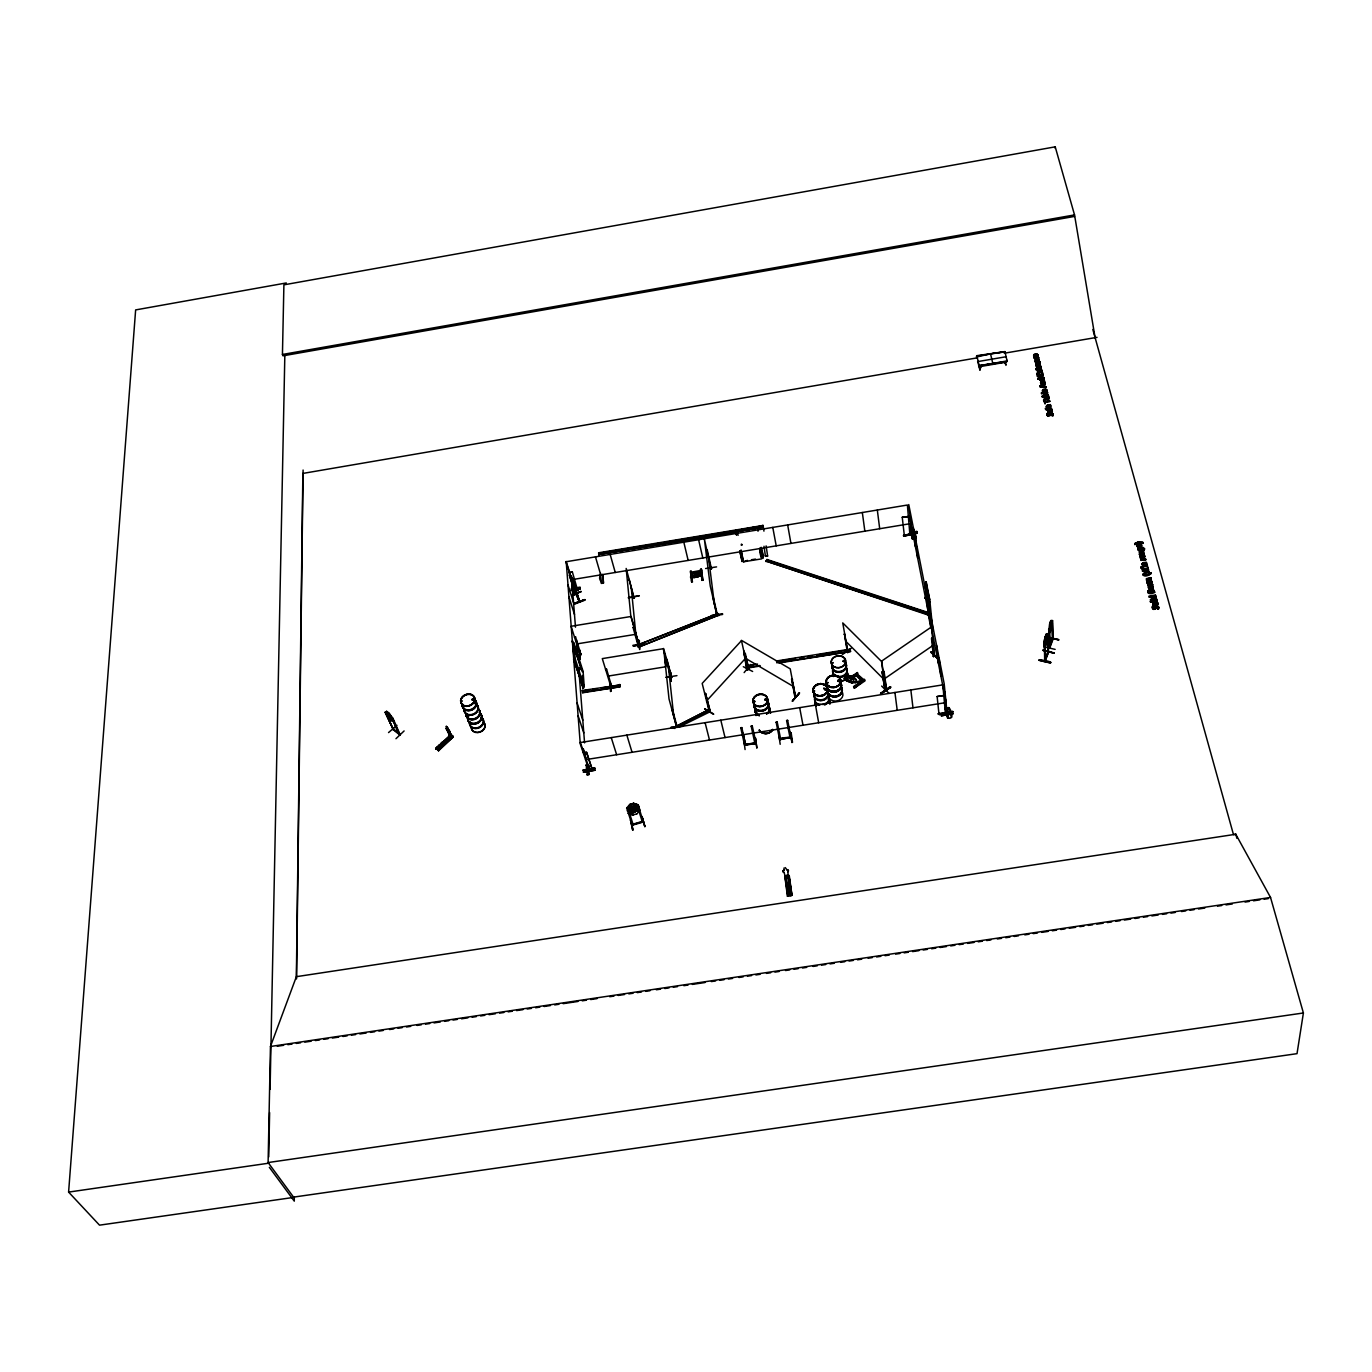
<?xml version="1.0" encoding="UTF-8"?>
<svg xmlns="http://www.w3.org/2000/svg" width="1372" height="1372" viewBox="0 0 1372 1372"><rect width="100%" height="100%" fill="white"/><g stroke="black" fill="none" stroke-linecap="round" stroke-linejoin="round"><path stroke-width="1.5" d="M826.887 682.964L828.019 682.519L827.299 683.033M828.019 682.656L826.887 682.33L827.299 683.153M831.861 663.088L833.027 663.036M825.001 689.121L825.275 688.521M826.356 689.584L826.321 688.641L826.853 689.55M814.556 690.579L814.385 691.608L814.248 690.716M294.311 1197.001L294.277 1201.135L269.341 1167.315M1142.773 549.263L1140.852 551.047L1138.211 550.223A2.075 1.612 0.1 0 1 1138.177 549.023L1137.817 548.063L1142.876 547.342L1144.522 548.629L1143.802 550.206L1144.608 549.16M933.389 656.313L934.504 656.022L931.434 626.97L881.75 661.03L885.472 690.219L884.871 689.533L886.535 689.087L884.065 671.405L882.968 671.748L884.065 671.405M293.522 1197.121L1297.02 1053.662L1303.4 1012.982L1270.541 897.459L270.455 1046.493L296.369 976.675L302.869 473.426L976.795 357.938M296.541 978.922L303.092 470.047M933.732 656.639L932.308 637.86L931.485 638.426L933.509 656.725L934.178 655.13M1142.876 543.415C1140.286 540.637 1135.33 545.198 1134.73 543.604L1138.417 541.786L1142.739 542.3L1142.876 543.415L1142.739 542.3M1074.55 216.416L283.009 355.828L282.443 354.473L283.901 284.844L1055.222 146.838L1074.533 214.924L1095.096 337.666M286.285 282.958L135.639 309.918L68.6 1192.097L99.521 1225.162L293.728 1197.396L268.106 1162.547L270.455 1046.493M268.723 1156.888L269.615 1112.589M270.078 1089.385L284.827 355.52M765.044 699.274L765.542 700.269M766.554 699.857L765.902 698.811M1138.177 549.023L1137.817 548.063M1137.68 545.953C1137.954 542.472 1139.377 549.863 1137.68 545.559M1141.744 548.886C1141.47 547.582 1134.867 552.745 1142.018 549.16M1137.079 546.245C1136.994 543.449 1140.801 543.895 1137.131 545.387M1139.377 554.168L1144.094 554.014L1143.939 553.036L1140.012 553.19M1139.532 554.768L1139.377 553.774M1140.749 544.753C1141.367 542.763 1139.463 549.555 1141.178 545.542M1140.046 556.672L1140.647 558.867M1143.922 553.431L1140.526 553.585M1141.504 544.684L1140.269 543.929M1141.024 567.116L1147.575 566.293M1141.092 560.496L1140.938 559.502C1140.818 560.856 1152.377 559.313 1140.938 559.502M1143.665 569.466L1141.384 568.557L1141.041 566.722M1144.865 556.809C1142.533 559.159 1139.429 552.624 1141.418 558.49L1141.624 559.399M1144.951 556.792C1144.917 552.264 1143.854 562.194 1141.487 555.54M1138.177 548.629A2.075 1.612 0 0 0 1138.211 549.829C1141.967 553.825 1142.687 545.679 1142.773 549.658M1142.31 556.363L1143.373 555.231L1144.179 556.775M1143.391 568.865C1143.939 568.248 1141.898 568.437 1141.315 568.231M1142.276 559.296L1145.5 558.764L1141.744 558.901M754.617 701.109L753.622 701.795M753.931 701.469L754.72 701.864L753.88 701.143M760.654 553.722L761.031 554.682M760.86 553.808L760.877 554.82L760.825 553.585M1142.224 570.22L1143.219 570.769L1142.413 571.284M1142.996 574.319L1143.871 574.319A5.557 4.322 0.5 0 0 1145.483 574.697L1147.421 574.645A5.248 4.082 0.5 0 0 1149.204 574.096C1154.778 571.061 1145.963 578.607 1143.185 575.057L1143.854 574.697A5.557 4.322 0.5 0 0 1145.466 575.074L1147.404 575.04A5.248 4.082 0.5 0 0 1149.187 574.474L1151.091 572.621M1142.584 556.466L1144.111 556.62L1143.373 555.231M1143.493 551.458L1139.686 552.95L1143.493 551.836L1143.339 550.858L1139.395 551.681L1139.875 554.082M1143.185 575.057L1142.996 573.942M1148.124 568.317L1143.545 569.054M1142.687 564.269L1143.768 563.035L1142.705 564.081M1143.956 570.992L1143.802 569.997L1148.398 569.26L1148.553 570.255L1143.802 570.392L1148.398 569.26M1147.952 568.111L1142.996 569.517L1141.384 568.162M1146.34 562.348L1146.58 565.058L1143.065 565.641A1.938 1.492 0.4 0 1 1142.207 564.904C1141.676 561.903 1145.792 561.92 1142.036 563.961M1141.487 555.934L1140.544 558.095L1140.269 555.351L1144.334 554.46L1139.943 556.432M1144.985 571.695L1144.951 571.129M1142.807 564.321L1144.265 565.298L1142.927 564.509M1145.088 571.541L1149.033 571.627L1149.187 572.621L1144.608 573.359L1144.454 572.381L1149.033 572.021M1146.889 564.424C1146.22 558.558 1144.471 567.785 1146.134 564.098M886.432 689.19L886.192 688.195M1144.934 570.941L1144.608 573.359M1147.129 579.67L1151.245 579.67L1151.4 580.665L1147.592 581.522L1151.811 581.711L1151.966 582.706L1147.369 583.443L1146.769 581.179M1147.369 583.443L1146.392 579.739M1148.536 585.107L1147.524 583.529L1148.021 585.827L1152.634 584.695L1148.021 585.827M1151.245 580.064L1147.832 580.236M1148.381 584.146C1154.744 582.483 1150.559 588.348 1148.33 583.392M1151.794 582.088L1148.381 582.26M1148.553 570.255L1143.802 569.997M1148.484 593.013C1162.907 588.914 1148.244 597.129 1148.141 591.744M1148.999 592.653L1150.816 591.967L1148.999 592.653L1148.844 591.641M1155.704 597.78L1152.068 598.278A1.852 1.458 1.1 0 1 1151.262 597.609A2.144 1.681 1.1 0 1 1151.194 596.357L1149.187 597.06L1149.033 596.065L1155.464 595.036C1155.396 596.751 1153.989 595.379 1155.275 597.472M1149.187 587.662C1150.919 591.143 1149.136 583.855 1149.101 587.833M1150.268 599.684L1151.262 600.25L1150.439 600.764M1148.038 590.817C1153.492 589.703 1145.792 588.76 1148.484 593.407M1153.269 586.581L1152.36 588.502L1149.462 588.605A1.955 1.526 0.8 0 1 1148.587 587.868C1148.536 585.055 1151.897 585.415 1148.415 587.285M1147.815 580.63L1147.043 579.481L1150.851 578.624L1150.696 577.629L1146.443 578.641L1147.335 580.802M1150.439 601.673L1156.905 600.25L1157.059 601.245L1150.439 601.673L1156.905 600.25M1150.611 602.274L1150.456 601.279M1152.617 587.216L1151.245 588.537L1152.531 587.439M1153.629 590.972C1151.262 595.808 1150.576 586.89 1153.389 590.697M1152.171 586.376L1151.691 585.552L1152.926 586.307M1151.845 599.856L1156.476 599.101M1151.811 597.472C1150.834 600.044 1157.213 594.642 1156.082 597.386M1152.017 600.456L1151.863 599.461M1152.394 606.253L1153.372 606.081L1152.291 607.745M1157.059 601.245L1150.611 601.896M1158.911 607.299L1157.728 609.031L1158.174 607.35M717.35 614.69L713.063 596.151M1158.757 608.859L1157.745 608.654M1155.979 607.23L1155.447 609.168L1153.526 609.391A2.024 1.578 1.3 0 1 1152.686 608.774L1152.309 606.596M1155.155 607.127L1154.675 608.362L1153.269 608.002M676.91 725.96L676.447 726.697M671.131 676.619L671.645 677.579L671.525 676.55M1141.881 545.336L1140.904 547.188L1138.057 547.308A1.921 1.475 0 0 1 1137.216 546.588L1137.079 545.85M1155.138 607.522L1155.173 606.613M638.82 643.828C637.963 646.486 637.929 640.604 638.889 644.463M638.306 643.828L637.963 645.08L639.181 644.874M634.053 597.283L634.224 597.918M452.503 735.786L453.292 736.953L438.611 750.724L437.788 750.09L452.503 735.786L451.525 738.05L448.661 735.392L450.136 733.986C452.709 736.352 448.541 734.106 452.057 735.838M690.596 576.223L698.022 573.873L701.624 574.405L701.555 575.434L701.486 574.319M700.32 572.416L700.132 576.326L700.766 571.301M1045.961 408.65C1044.915 406.729 1045.293 410.983 1047.23 409.868C1058.275 407.278 1043.217 410.417 1047.831 408.805M1050.438 415.081L1050.489 413.881M589.325 769.16L588.982 765.696M1049.666 415.047L1049.854 413.298L1052.41 411.257L1050.472 412.252L1049.168 410.537L1050.489 412.646A1.749 1.303 -3.6 0 1 1051.655 412.629L1052.959 413.881M574.645 589.891L577.475 590.046M574.834 589.188L574.937 593.407L574.456 589.257M692.037 577.681L692.277 573.77L691.282 577.389M1041.262 367.799L1037.249 369.977L1036.323 365.947M1041.262 368.382L1040.765 366.135C1030.303 365.827 1047.848 367.988 1037.626 368.999L1037.369 367.645L1037.626 368.999M691.351 577.801L691.076 571.129L691.694 581.985L692.105 577.886M690.63 577.235L690.716 576.223M1046.442 406.541C1047.676 401.55 1050.626 410.485 1049.974 405.426M1049.7 414.567L1050.489 413.161L1052.787 413.607M1042.446 390.814C1043.509 385.909 1046.167 394.827 1046.922 389.802M580.356 668.678L580.15 668.01M578.607 667.855L578.778 668.816M1038.655 357.612C1037.987 362.585 1031.916 356.6 1034.9 357.8M1038.638 358.315L1038.21 356.634M1044.486 389.048L1042.497 391.089A1.801 1.321 -4 0 0 1043.355 391.637L1045.121 391.757L1046.339 390.145M1046.322 390.763L1045.515 388.962L1046.322 390.317M577.663 669.313L578.71 670.462L577.561 668.867M1157.831 604.195L1157.814 603.097M1037.318 355.125C1037.181 351.678 1035.946 359.258 1037.352 354.954M473.649 699.806C472.86 700.132 473.597 698.142 472.14 699.206M474.18 699.566L474.06 699.051A7.237 5.78 -21.7 0 1 472.174 708.964A7.237 5.78 -21.7 0 1 462.192 705.088M1047.625 636.574L1045.498 645.646L1044.075 645.818L1043.972 642.902L1045.07 636.9L1045.138 661.184L1048.637 652.06L1047.522 633.71M1049.683 623.728L1049.683 648.047L1053.147 638.992L1052.598 620.727L1050.849 620.71L1049.683 623.728L1048.654 632.612L1050.06 632.475L1052.341 623.403L1049.94 632.458L1048.791 632.646M467.046 715.155L467.166 714.315M472.277 699.257L472.191 700.114M462.364 700.869L461.644 701.812M1148.707 591.504L1149.839 590.389L1150.611 591.624M1039.05 660.258C1049.563 659.76 1059.441 665.9 1039.05 660.258L1050.455 662.968M1047.814 652.815L1047.694 633.624L1048.277 652.986M1047.899 652.146C1050.832 647.378 1038.947 675.007 1047.814 652.026M1049.237 647.721L1052.701 638.923M1050.06 647.155L1049.066 628.805L1049.666 647.378M1052.341 638.94L1049.803 647.207M1044.692 661.012L1044.349 641.684L1045.052 660.172M1047.076 413.761L1047.402 415.716A1.852 1.389 -3.7 0 0 1048.157 416.248L1050.317 415.116M1050.626 662.522L1039.221 659.726M1055.154 649.385L1043.749 646.709M1270.541 897.459L1235.778 834.262L1233.479 834.588L1092.832 329.469M711.331 568.145C709.598 566.122 712.291 571.044 711.176 567.305M1044.058 389.648C1043.955 395.205 1043.303 386.715 1043.166 391.209M1048.037 633.864L1047.145 634.481L1047.882 652.9M676.413 726.251L671.817 708.707L672.314 709.495M671.525 677.116L663.619 648.459L669.022 698.931L676.585 726.868L670.977 727.486L682.501 725.977M1153.56 603.937L1155.893 602.445L1157.162 603.834M573.616 582.465L571.627 577.132M1151.417 580.27L1147.781 580.973L1148.364 582.654M1044.589 381.433C1040.319 378.912 1040.01 386.098 1041.022 381.159C1048.414 379.564 1035.243 384.743 1044.589 381.433L1044.452 380.507M1037.455 371.143C1048.414 364.901 1031.127 374.041 1041.708 370.183L1041.571 369.257M1157.179 603.44L1154.83 604.932L1153.56 603.56M713.577 713.989L704.659 708.621M446.106 728.601L446.5 726.354M713.594 714.349L704.676 708.981M451.337 736.884L449.45 730.676M1049.048 398.137C1048.311 402.545 1044.881 395.153 1045.104 398.738M1040.336 364.06C1040.113 368.005 1035.208 362.036 1037.832 364.695C1041.091 366.856 1039.273 361.351 1040.182 363.923M579.224 600.301L571.781 577.835M579.79 601.588L575.691 593.407L579.327 601.776L573.959 583.151M924.968 597.403L925.071 598.192M1047.745 414.67L1047.916 413.607M579.018 601.022L576.257 593.184M576.652 594.453L565.881 561.783L907.389 505.033L909.945 535.2L909.773 534.102L911.231 533.948M1039.496 361.145L1039.633 362.071C1036.323 363.803 1032.55 360.905 1039.153 360.184L1039.016 359.258C1033.322 359.756 1032.962 362.757 1039.153 360.184M398.926 733.951L399.989 734.209L393.558 729.115M399.595 734.449L399.218 733.66M393.678 729.492L392.872 728.378M1038.004 358.212L1037.935 354.611M1045.07 636.9L1043.972 642.902L1044.864 642.096M1155.859 608.585L1155.961 607.727M929.187 597.883L928.981 596.511L929.153 597.746M946.406 711.845L945.171 708.055L947.589 718.036C959.645 721.106 941.638 693.375 951.568 717.367M747.877 669.519C747.38 668.524 746.711 670.359 747.843 669.587L741.429 640.347L790.221 668.85L795.657 697.319L791.713 678.934L794.868 696.89C793.976 694.026 797.732 698.245 794.988 696.427M1048.397 411.549L1049.031 410.554M911.866 533.554L912.637 537.721L911.986 536.469M1036.409 364.386C1046.064 359.601 1033.665 361.814 1036.032 365.295M1143.802 550.172L1143.734 548.44M747.397 668.233L748.803 669.056L745.288 653.329M911.523 534.051L911.574 534.96M1036.443 363.717L1036.254 365.689L1035.74 363.837M1044.161 379.066L1042.223 380.353L1039.719 379.667A1.972 1.441 -4.1 0 1 1039.702 378.603L1037.867 378.912M1046.304 398.497C1051.346 401.344 1048.002 389.459 1043.715 394.193C1044.469 397.331 1043.097 395.205 1044.572 394.038C1050.283 392.478 1048.894 399.046 1042.377 397.074L1042.24 396.148L1044.984 396.079L1044.521 395.342M627.467 810.972L632.372 804.095L637.688 810.097L633.109 813.133L630.125 812.293L630.537 807.148L634.361 805.861L634.687 807.182L632.509 808.931L630.434 806.993M1155.121 607.659L1153.543 608.671L1153.389 606.132M1050.335 415.51C1050.866 410.485 1052.547 415.665 1052.993 415.699L1053.079 413.83M1155.996 607.179L1157.231 606.047L1158.105 607.35M1146.769 581.574L1147.352 580.425M1040.302 378.5C1039.873 383.131 1047.351 376.837 1040.319 378.895C1041.845 382.359 1045.961 375.602 1040.319 378.895M786.619 876.228L786.996 875.13L786.636 876.039M884.443 689.824L885.163 690.442L882.333 671.765L882.693 672.64M885.42 690.099L881.527 661.458L842.751 622.905L847.947 652.54L846.798 651.529M1150.559 590.595L1153.2 588.108L1153.132 586.221M709.941 710.353L676.773 727.572M847.433 652.643L844.466 633.95L847.742 651.717M1049.649 414.636L1048.517 415.75L1047.762 414.618M1034.299 357.097L1034.179 357.56A2.35 1.715 -4.4 0 0 1034.317 358.349L1036.254 359.172L1038.518 358.178M1155.173 606.99L1157.694 604.503L1157.676 602.754A1.869 1.475 1.2 0 0 1156.853 602.016L1153.252 602.6A1.869 1.475 1.2 0 0 1152.874 603.526L1153.046 604.623A1.887 1.475 1.2 0 0 1153.886 605.361L1155.807 605.515A1.904 1.492 1.3 0 1 1157.213 605.395L1158.911 608.105M1047.162 413.452L1048.088 413.692L1047.162 413.452L1047.128 415.167M978.562 365.244L979.831 366.633L1006.259 362.122L1007.082 360.579M1007.065 361.573L1007.065 360.373M574.645 590.56C581.076 590.337 576.669 587.628 574.182 589.874M976.555 357.029L990.567 353.77M976.555 356.017L976.555 357.217M632.921 824.435L631.909 824.229M881.647 686.051L888.987 693.254M844.552 660.258L844.775 661.544M844.912 661.321L844.689 660.378M839.029 679.843C836.68 682.09 842.442 679.98 838.463 681.541M843.231 661.287L843.609 661.578M838.292 680.941L838.618 681.335M844.517 661.218L843.54 661.424M825.155 689.499L826.458 689.07M855.528 682.742L856.334 679.895C853.676 676.756 849.251 674.561 845.135 675.796L844.243 678.437L848.839 676.688L853.899 679.672L853.538 681.438L846.541 680.872L844.174 678.317M629.697 804.489L629.285 809.634L632.269 810.492L636.848 807.439L633.504 803.392L629.645 804.541L626.592 808.211M764.976 699.617L766.519 699.188M765.147 700.372L766.862 699.703M754.549 701.847L754.823 701.315M1158.122 607.779L1157.728 609.031M1153.217 606.441L1153.08 607.985M945.857 708.758L945.891 709.667L946.354 708.655M630.554 820.199L632.698 830.129L630.554 819.873M610.18 682.158L610.574 691.539L610.9 688.452M1037.952 355.279L1034.402 356.411A1.766 1.286 -4.4 0 1 1033.648 355.794M1054.159 653.278L1042.771 650.174L1054.176 652.883M1052.633 638.323L1052.907 639.181L1053.216 638.289M1044.778 660.978L1048.208 651.889M1049.803 623.745L1050.866 620.573L1052.255 620.47L1052.839 639.249M1045.207 636.951C1047.162 628.908 1047.659 641.324 1045.515 643.194L1044.675 643.485M1047.213 634.533L1047.642 633.778L1046.253 633.881L1047.642 633.744M1049.46 628.89L1048.568 629.697M1052.598 620.727L1050.969 620.727M1046.544 642.456L1045.498 645.646M981.031 365.587L979.814 369.857L981.254 365.827M1144.197 556.38L1142.962 557.203L1142.104 555.437M1046.476 406.284L1048.5 404.757M912.637 537.721L910.013 516.009L912.123 537.361M1042.566 390.317L1042.617 391.397A1.801 1.321 -4 0 0 1043.372 392.032L1046.853 391.192L1045.515 388.928M399.115 734.517L391.672 717.779L392.632 718.071L389.151 713.354L386.664 711.313L385.343 712.102L393.404 729.835L385.155 712.462M392.666 729.149L399.869 735.049L391.552 717.024L389.151 713.389L386.647 711.502L385.429 712.188L386.184 712.634M1052.307 411.634L1051.552 410.125L1051.689 411.394M929.118 614.09L928.913 613.027M1051.689 411.257C1048.208 410.331 1051.123 413.349 1051.569 410.76M712.668 596.22L716.87 614.965L710.25 585.998L704.351 538.904L710.936 568.814M1039.633 364.06C1036.529 363.391 1038.57 365.827 1039.616 363.803M790.907 737.347L779.656 739.714L776.106 722.032M756.212 743.367L755.783 742.355L754.926 743.573L751.153 725.994M743.864 740.108L745.082 749.558M1035.105 354.473C1034.608 358.384 1033.699 353.204 1035.517 356.085M1047.779 411.171L1051.998 410.057L1051.415 410.948M1044.452 398.052L1048.654 396.937M778.799 734.62L780.188 744.293M670.548 676.722L669.742 677.562L669.622 676.413M1156.047 597.283L1155.018 598.569L1152.051 598.655A1.852 1.458 1.1 0 1 1151.245 597.986A2.144 1.681 1.1 0 1 1151.194 596.734M1155.91 597.918L1155.155 596.1M1035.791 364.009L1036.94 363.288M639.009 644.617L633.109 646.126L644.188 644.257M575.537 636.882L574.559 637.363L575.537 636.882L580.991 654.753C580.407 654.135 580.905 654.667 579.756 653.878M631.772 824.298L632.321 825.275L626.73 808.194L627.741 807.885M643.159 821.605L632.098 824.812M633.092 824.984L632.921 823.972M844.809 676.327L855.991 675.401L862.336 681.695L854.362 688.144L865.029 680.821L856.883 673.721L857.294 672.572L850.486 677.236M845.203 675.693L848.428 675.436L853.984 677.579M927.438 614.776L928.312 612.547L766.999 559.502L766.039 561.097L927.438 614.776L928.312 612.547M850.537 682.107L862.165 681.592L850.537 682.107L861.719 681.147L855.939 681.97M854.036 677.476L856.454 679.929M855.991 675.401L844.603 676.67M855.408 682.656L852.183 682.947L846.644 680.735M852.235 683.016L846.541 680.872M1054.193 653.141L1042.823 650.379M1058.704 640.055L1047.299 637.123M709.101 711.331L708.244 709.976L674.029 727.434L708.244 709.976M766.142 561.663L766.999 559.502M742.218 544.976C740.125 543.929 742.664 543.604 741.274 545.301M1006.259 364.283L1003.498 361.745M1148.758 591.126L1150.439 591.195M1048.088 413.332L1047.779 415.013L1049.58 414.91M787.785 887.032C786.876 889.673 791.352 886.569 787.957 886.895M1146.803 564.372L1143.065 565.264A1.938 1.492 0.3 0 1 1142.224 564.527L1142.036 563.858M1035.105 356.994L1035.654 358.606L1038.004 357.423M838.206 680.203L837.829 681.198M826.699 688.624L824.744 689.653M832.358 663.259L832.941 662.522M1052.05 415.853L1052.273 413.984L1050.575 414.018M1007.031 360.767L1006.242 361.848L978.973 365.861L980.26 369.771M1156.064 606.887L1157.917 606.887M579.739 601.519L571.078 575.76L571.284 576.789M1155.773 608.431L1153.543 609.014A2.024 1.578 1.2 0 1 1152.686 608.396L1152.394 607.762M790.015 736.936C794.611 738.033 780.737 736.472 779.862 739.697M791.112 737.896L787.631 720.197M1050.266 406.301L1049.066 407.347M1155.293 606.527L1157.213 605.772L1158.808 607.196M779.588 738.65L780.737 738.513M779.69 739.319L791.044 737.484M780.754 739.525L777.169 721.861M1046.236 390.557L1045.052 391.603M744.567 744.876L756.195 743.435L752.216 725.822M1150.679 590.183L1152.686 589.446L1154.246 591.023M1033.631 355.142C1037.318 353.684 1033.013 353.376 1033.665 356.188A1.766 1.286 -4.4 0 0 1034.419 356.806L1038.055 356.463L1038.621 357.715M669.399 676.55L669.845 677.511M669.57 677.185L670.822 676.979L663.173 648.733L602.291 658.611L611.003 687.029L611.843 686M1157.711 604.126L1153.886 604.966A1.887 1.475 1.2 0 1 1153.063 604.229L1152.926 603.886A1.869 1.475 1.2 0 1 1153.235 602.994L1156.853 602.411A1.869 1.475 1.2 0 1 1157.676 603.148M637.774 644.446L639.198 645.252L631.103 616.474L571.095 626.284L580.099 654.804L581.093 654.633M639.078 645.252L630.811 616.131L626.164 568.454L634.19 598.106L633.984 596.666M610.763 686.978L611.74 685.777L610.952 686.514M610.969 686.566L610.197 681.85L611.089 691.076M1050.232 415.304L1048.139 415.853A1.869 1.389 -3.7 0 1 1047.385 415.322L1047.23 415.064M579.944 654.513L580.853 653.604M580.064 654.478L581.179 654.307M630.52 807.045L627.45 810.869L632.2 812.413L636.042 811.264C642.285 802.517 636.162 813.613 632.166 812.498M629.731 804.592L633.538 803.306L638.254 804.85L639.901 810.149L636.882 813.905M794.748 696.702L795.64 696.667M792.553 679.414L791.473 679.209M1044.555 397.846L1048.534 396.817M750.741 664.442L744.139 672.606M710.096 710.936L709.427 711.742L710.182 710.902L705.482 693.409L709.564 711.605M748.306 668.696L747.723 667.872L748.443 669.416M747.791 668.541L748.683 668.661M748.803 669.056L744.053 650.963M743.315 666.706L752.645 671.474M746.848 670.085L743.71 651.683L747.877 669.622M747.157 670.273L744.036 651.872M706.529 700.989L745.236 658.646M741.343 640.793L702.172 683.428L709.358 712.102L678.831 727.16M784.012 867.979L784.064 870.157A2.744 1.389 -7.3 0 0 783.995 872.386L785.727 877.548M438.114 750.33L453.034 736.695M449.57 731.688L451.439 736.781L449.622 735.598L447.015 729.955L449.742 735.495M449.021 730.316L447.392 727.263M449.107 736.112L450.342 734.14L452.743 736.352L437.84 750.124L438.663 750.758M437.256 746.934L439.88 749.026L437.256 746.934L435.781 748.34L438.405 750.501L453.017 736.644L450.136 733.986M438.251 746.008C445.128 750.055 435.181 746.471 439.743 744.602L442.298 746.557M441.064 743.367C447.941 747.397 437.994 743.83 442.556 741.96L445.111 743.916M451.542 734.62L450.633 734.157L451.148 735.358M450.771 734.037L451.268 735.238L436.536 749.163L435.713 748.529L450.582 734.723M436.039 748.769L451.388 734.535M404.105 730.95L395.959 738.702M392.615 721.363L393.935 720.626L392.769 721.38L390.214 719.408L392.769 721.38L393.833 720.712M388.533 732.579L396.954 725.325M385.343 712.102L393.404 729.75M386.647 711.502L387.641 715.104L392.443 719.031M387.624 712.514L390.54 717.607L388.413 713.166M931.931 625.118L931.862 626.061L931.862 624.997M931.794 625.392L932.017 625.924M929.53 601.519L929.581 602.702L929.359 601.382M929.393 602.359L929.479 602.702M825.241 688.933L826.493 688.47M825.104 690.03L826.63 689.653M837.983 680.255L838.241 681.044M766.639 700.132L765.662 700.149M696.582 577.115C701.143 574.233 691.179 575.4 695.364 577.32M1151.279 573.359L1147.575 575.211L1143.202 574.662M709.701 710.044L705.482 693.409M1006.894 360.956L979.248 365.81M1004.733 362.071L1006.002 365.381M979.814 369.857L978.082 362.551M976.71 356.103L1004.939 351.815M1146.426 579.018L1150.679 578.024M473.837 699.926L472.225 700.012M633.229 824.984L627.776 807.645M632.303 825.224L643.485 821.982L642.165 821.245M442.521 743.195L443.893 743.367L442.607 744.173M443.43 744.087L443.276 742.818M573.805 585.707L574.817 594.676L572.93 595.002L572.175 586.307L573.067 594.933M573.582 585.775L574.336 594.711L573.65 586.015M788.145 896.002L784.956 876.691L789.346 876.176L791.987 895.384L788.849 875.37L788.18 876.262M785.453 876.777L788.197 895.985M788.523 875.422L784.801 875.988L787.408 896.105L788.729 895.899L786.002 876.708M789.054 876.142L787.922 876.382L790.666 895.59L791.987 895.384M791.112 895.522L787.357 896.122M931.125 651.974L938.602 659.109L931.176 651.992M890.308 687.543C860.484 706.734 910.991 673.721 881.133 693.889M880.721 693.22L889.862 686.789M880.738 693.529L889.999 687.201M934.418 656.09L933.2 656.022M845.101 634.584L844.14 634.173M853.778 687.578L853.624 686.497L862.182 680.632L856.025 674.407L856.179 675.487L852.835 677.785M854.362 688.144L854.19 687.08L864.875 679.757M863.262 681.061L864.291 679.174M884.168 679.003L933.303 645.2M852.355 677.133L857.466 673.635L857.294 672.572M862.028 679.809L857.054 674.801L857.809 673.086M586.05 765.199L587.868 764.564M586.204 765.147L587.199 774.837M587.713 764.616L588.554 774.631L587.542 764.924M671.645 677.579L666.895 659.177M745.648 744.482L754.789 742.801M630.503 819.907L633.212 829.906M934.109 655.833L932.308 637.86M885.677 689.79L885.197 688.778L886.466 688.624M765.405 699.274L766.262 699.223M844.5 661.596L842.751 661.201L844.295 660.155M589.137 769.229C587.833 766.897 589.96 769.726 588.914 769.418C600.61 766.502 579.035 772.796 592.395 768.646M592.121 769.366L586.564 752.148L583.272 752.679L586.599 752.491L592.224 769.315L588.948 769.846L579.807 742.612L942.838 684.868L945.445 713.577M580.185 658.834L579.567 650.157M579.756 659.246L579.464 649.796L580.185 659.16M1041.76 382.96L1044.932 382.428L1045.172 383.697L1039.856 386.064L1044.949 382.822M1040.713 385.892L1043.217 384.795L1043.56 386.475L1040.713 386.287L1043.56 386.475M1040.713 386.287L1043.217 384.795M1039.839 385.669L1040.027 386.75L1046.064 387.178L1044.246 386.51C1043.612 382.994 1047.248 383.028 1040.833 384.074L1041.159 383.062M1043.835 384.932L1045.31 383.886M938.191 714.04L939.631 713.423L939.82 714.538L938.105 713.714L943.044 712.874M643.297 822.102L638.134 804.901L633.538 803.306M911.3 534.24L904.457 535.046L905.143 536.04L903.685 536.195L903.719 535.149L910.373 534.428M903.616 535.903L909.876 534.583M637.466 645.08L717.882 613.558L718.654 615.136L638.357 647.224L637.466 645.08L717.882 613.558M718.654 615.136L638.357 647.224M571.164 576.789L571.198 575.708L571.524 577.338M571.661 578.778L574.885 586.942L573.599 583.289M572.278 578.487L573.822 582.551M572.484 594.659L581.128 591.418L572.673 595.088M572.621 594.933L581.179 591.641M574.319 603.337C606.578 591.641 552.47 612.032 584.712 599.684M574.353 603.423L584.729 599.718M574.611 604.092L584.918 600.147M930.748 652.232L938.122 659.075M785.11 875.936L788.677 895.916L785.744 876.571L784.698 876.914M790.632 895.607L788.214 876.176L791.198 895.504M741.789 727.469L745.665 745.133L745.665 744.001L744.602 745.202L740.726 727.64M755.989 743.452L744.859 745.219M939.803 714.486L939.7 714.057M945.394 712.943L939.031 714.555L937.127 696.547L943.833 695.484L937.127 696.547M944.622 691.488L946.646 712.84L944.931 713.732L946.286 712.411L944.725 712.548M1049.271 630.28L1051.587 624.26L1050.849 620.71M626.781 808.297L627.827 808.005M638.254 804.85L637.174 805.656L638.117 805.021M628.41 813.459L632.972 815.037L636.848 813.802M633.092 824.109L641.993 821.536M644.96 826.527L641.993 816.563L644.857 826.51M1046.476 406.421L1046.596 406.729A1.801 1.338 -3.8 0 0 1047.368 407.381C1050.3 408.17 1046.527 403.488 1047.162 406.952M1048.071 405.375C1044.538 409.13 1054.553 406.455 1049.529 404.654M745.665 745.133L743.092 733.214M1006.499 361.505L978.802 365.604M765.405 698.845L766.536 698.914M838.944 681.215L839.15 679.946M795.091 695.861L795.846 696.856M1049.186 410.931C1047.333 415.853 1047.093 406.764 1051.998 410.057M577.972 589.994L577.218 588.982M591.658 768.869L591.864 769.486M1036.752 360.184C1033.288 361.573 1038.998 362.602 1039.633 362.071M909.962 535.252L911.488 533.622M1039.633 368.656L1040.971 367.439M569.809 575.297L569.569 572.433L569.431 575.365L575.314 593.339M910.579 518.856L909.619 516.078M571.095 588.862L580.082 587.113L580.236 588.862L571.181 590.526M580.185 588.382L571.129 590.08L580.236 588.862M575.057 590.149L574.937 593.407M916.925 531.478L909.567 532.833L916.925 531.496L917.268 533.245L913.718 533.897M583.237 769.984L594.796 768.286L594.951 770.258L583.494 772.282L583.237 769.984L594.779 768.457M594.693 768.149L583.254 770.258L594.676 767.943M952.734 711.588L941.038 714.092L952.7 711.382L953.128 713.714L941.381 715.807L940.986 713.834L952.751 711.656L941.003 713.749M282.443 354.473L1074.533 214.924M992.436 353.444L1004.87 351.901M1004.27 353.221L1097.034 337.341M1036.529 353.77L1037.987 355.365M1036.546 354.165L1037.832 354.713M1037.747 363.683L1039.53 363.974M1039.513 363.374L1039.822 362.397M1036.958 365.158L1036.306 366.221L1036.443 364.283M1037.369 368.056L1036.563 367.25M1036.683 367.37L1040.765 366.135M1036.683 367.765L1040.954 367.027M1037.832 369.874L1035.791 368.914L1037.009 368.708L1037.249 369.977M1037.609 368.605L1040.336 367.576M1035.809 369.308L1037.146 369.222M1040.096 375.139L1042.188 374.385L1040.096 375.139L1038.93 372.961L1039.427 375.259L1037.884 375.516L1036.683 373.201L1037.352 376.185L1043.012 375.225L1042.326 372.241L1037.969 372.807L1037.575 371.606L1038.158 370.303L1041.708 370.183M1038.433 371.366L1042.051 371.16L1043.012 375.225M1037.832 372.292L1042.188 371.675M1039.427 375.259L1039.599 372.858M1042.343 372.652L1042.188 374.779M1037.867 375.122L1039.41 374.848M1042.994 374.813L1037.352 376.185M1039.719 378.998L1037.729 378.398C1045.978 372.67 1045.67 383.766 1039.736 380.078A1.955 1.441 -4.1 0 1 1039.719 378.998L1039.702 378.603M1037.747 378.792L1043.646 377.386M1044.143 379.221L1043.783 377.917M1045.533 389.322L1046.836 389.888M1041.434 392.958L1047.505 392.478L1041.571 393.884L1041.434 392.958L1047.505 392.478M1044.967 395.685L1047.488 394.536L1044.984 394.107L1044.366 395.548M1042.257 396.542L1048.328 395.668M1046.407 397.314C1047.436 401.156 1049.631 397.057 1046.596 397.777M1046.133 398.566C1044.692 396.216 1045.361 402.459 1044.401 397.88M1044.469 398.446L1045.653 399.646M707.266 550L711.468 568.917L711.262 567.476M628.89 580.305L629.199 579.447L633.813 598.175M705.602 568.523L716.578 566.893M628.376 597.609L639.301 595.774L628.41 597.952M1043.492 400.041L1045.035 403.711L1044.161 399.921M1044.521 401.327L1049.7 401.036L1044.658 401.893L1045.035 403.711M1044.675 402.288L1049.717 401.447L1049.563 400.487M1051.518 408.187L1047.848 409.199L1047.625 408.341M1051.655 408.719L1048.071 410.108M1049.769 410.828L1050.952 410.64M1047.728 411L1048.98 412.783M1052.032 415.459L1052.993 415.699M633.47 627.073L633.761 626.181L638.306 644.651M633.127 627.501L634.138 627.33L633.161 627.81L638.031 645.44M717.024 613.456L716.87 614.862M711.588 616.354L722.667 614.433M639.335 640.432L639.592 649.179M632.955 645.286L644.137 643.794L640.57 644.36M642.49 822.325L637.071 805.33M598.638 552.796L598.929 554.991L598.638 552.796L763.106 525.442L754.789 527.414M757.173 526.745L735.443 530.741L757.173 526.745L758.03 531.238M598.792 553.345L651.494 544.581M655.713 543.878L659.932 543.175M664.134 542.472L733.711 530.913M737.93 530.209L742.149 529.506M746.351 528.803L750.57 528.1M598.775 554.442L735.924 531.633M737.09 531.41L763.347 527.071L757.138 528.7M738.153 531.856L600.867 554.099M572.347 571.918L569.26 572.741L572.347 571.918L577.423 589.617M902.244 517.261L908.641 516.489L902.244 517.261L904.405 536.075L911.3 534.617M572.021 586.393L573.925 586.067M914.112 529.866L910.271 530.518L912.414 539.042L916.256 538.407L914.112 529.866L916.17 538.373M574.542 589.891L577.269 589.411M577.784 589.651L574.748 590.457M606.578 669.142L605.601 669.639L606.578 669.142L611.775 686.909L610.883 686.96M665.026 659.709C666.638 658.8 663.945 662.848 666.569 665.643M670.857 672.383L671.285 681.387M665.677 677.356L676.945 675.641M670.737 677.322L669.673 676.876M571.421 579.739L909.43 523.812M601.296 582.928C606.201 584.644 596.614 580.87 600.576 574.799M767.617 556.054L765.37 555.849L767.617 556.054L766.125 545.902M739.645 550.858L742.115 561.44L739.988 551.252M741.823 561.474L743.384 561.217M741.052 549.932L743.504 561.783L761.717 558.867L759.676 548.217C760.054 562.674 766.382 560.565 760.963 547.771M702.018 580.442L700.526 569.311L701.401 569.157L702.893 580.305L701.761 579.361L702.893 580.305M904.337 535.783L910.579 534.737M691.694 581.985L690.545 572.347L701.658 570.255M691.625 573.942L701.023 572.398M694.061 577.578L697.782 576.96L699.669 574.851L692.483 576.051L694.078 577.681L690.51 577.269L697.799 577.08L701.607 574.302M691.437 580.905L692.568 581.848M678.677 726.508L682.553 726.405M671.114 728.223L674.921 727.589L671.131 728.292L670.977 727.417M1142.893 543.02L1139.223 542.249L1134.73 543.604M926.529 590.166L926.203 581.848L929.753 599.821L932.891 630.554M582.088 670.616L572.158 641.033L581.591 670.462M1138.794 548.92L1141.281 548.508M1141.916 548.406L1143.596 548.629M1143.322 551.252L1139.377 552.058L1139.892 553.688M576.72 643.931L636.093 634.258M1139.549 554.374L1144.094 553.636M1142.087 555.832L1143.356 555.626M1143.991 555.523L1144.334 554.46M929.753 599.821L925.688 581.934M583.494 688.315L573.565 659.126L583.477 688.092M1143.116 567.871L1144.025 568.745M1143.391 568.488L1142.396 568.471M1149.204 572.227L1144.454 572.381M1150.851 578.247L1147.026 579.876M1151.983 582.311L1147.712 582.363M607.659 676.156L665.814 666.758M1151.502 591.864L1153.766 591.504M1155.636 595.637L1149.187 597.06M1151.828 596.631L1154.504 596.203M582.431 690.459L619.887 684.988L620.058 686.772L582.74 692.791L582.431 690.459L582.74 692.791M582.603 690.991L588.811 689.979M592.961 689.31L597.094 688.658M601.245 687.989L619.887 684.988M1152.017 600.078L1156.647 599.341M582.568 692.26L620.058 686.772M757.533 664.048L747.003 665.729L747.243 667.529L759.882 665.506M776.466 660.995L850.143 649.128L850.537 651.477L778.953 663.002M749.232 665.952L753.434 665.266M776.586 661.544L795.52 658.491M799.722 657.823L803.941 657.137M808.142 656.468L812.361 655.782M816.563 655.113L848.119 650.019M776.723 662.796L850.537 651.477M747.363 668.078L760.002 666.055M737.279 531.393L755.801 528.426L737.279 531.393L738.085 535.354M747.448 560.376L743.504 561.783M751.496 559.742L755.543 559.09M586.05 765.216L588.056 764.89M588.914 769.503L592.601 769.263M587.045 774.906L589.068 774.58L588.228 766.451M740.76 727.983L741.823 727.812M751.204 726.32L752.25 726.165M776.158 722.375L777.221 722.204M786.568 720.369L787.682 720.54M585.535 759.659L944.605 702.807M790.529 732.459L791.936 742.166M945.205 708.415L949.304 707.763M780.771 738.685L789.826 737.261M744.687 744.842L755.921 742.972M938.945 714.229L945.582 713.166M756.847 748.066L755.475 737.999L756.83 747.706M945.874 708.261L948.601 717.83L947.589 718.036M925.62 588.691L925.174 584.438L926.186 584.283L932.377 630.64M583.237 686.892L584.215 686.755L583.117 671.474L574.062 643.125L573.084 643.279L574.131 658.68L583.014 688.401M929.581 614.553L928.055 599.736L929.084 599.581M574.131 658.68L575.125 658.526L584.215 686.755M930.748 627.45L928.244 614.176L929.238 614.021M582.157 671.628L583.117 671.474M785.693 877.394L788.42 877.137L787.802 871.649A2.744 1.389 -7.3 0 0 786.756 869.591L786.791 869.728A2.744 1.389 -7.3 0 1 787.82 871.803L787.802 871.649M786.362 886.981L790.392 886.209M296.369 976.675L1235.778 834.262M277.281 1046.253L283.627 1045.31M287.863 1044.675L292.099 1044.041M296.335 1043.423L300.571 1042.789M304.807 1042.154L311.152 1041.211M315.389 1040.576L319.625 1039.942M323.861 1039.307L328.097 1038.69M332.333 1038.055L338.695 1037.112M342.914 1036.477L347.15 1035.843M351.386 1035.208L355.622 1034.574M359.858 1033.956L366.221 1032.996M370.457 1032.379L374.693 1031.744M378.929 1031.109L383.165 1030.475M389.511 1029.532L393.747 1028.897M397.983 1028.28L402.219 1027.645M406.455 1027.011L410.691 1026.376M417.037 1025.433L421.273 1024.798M425.509 1024.164L429.745 1023.546M433.981 1022.912L440.326 1021.969M444.562 1021.334L448.798 1020.699M453.034 1020.065L457.27 1019.43M461.507 1018.813L467.869 1017.853M472.105 1017.235L476.341 1016.601M480.56 1015.966L484.796 1015.331M489.032 1014.697L495.395 1013.754M499.631 1013.119L503.867 1012.502M508.103 1011.867L512.339 1011.233M516.575 1010.598L522.921 1009.655M527.157 1009.02L531.393 1008.403M535.629 1007.768L539.865 1007.134M544.101 1006.499L550.446 1005.556M554.682 1004.921L558.918 1004.287M563.155 1003.669L577.972 1001.457M582.208 1000.823L586.444 1000.188M590.68 999.553L597.043 998.61M609.751 996.724L613.987 996.089M618.206 995.455L624.569 994.511M628.805 993.877L633.041 993.259M637.277 992.625L641.513 991.99M645.749 991.356L649.985 990.721M656.331 989.778L660.567 989.143M664.803 988.526L669.039 987.891M673.275 987.257L677.511 986.622M683.856 985.679L688.092 985.045M692.328 984.41L705.037 982.524M711.382 981.58L715.618 980.946M719.854 980.311L724.09 979.677M728.326 979.059L732.562 978.425M738.925 977.481L743.161 976.847M747.397 976.212L751.616 975.578M755.852 974.96L760.088 974.326M766.451 973.383L770.687 972.748M774.923 972.113L779.159 971.479M785.504 970.536L789.74 969.901M793.976 969.267L798.212 968.649M802.448 968.015L806.685 967.38M813.03 966.437L817.266 965.802M821.502 965.168L825.738 964.533M829.974 963.916L834.21 963.281M840.573 962.338L844.792 961.703M849.028 961.069L853.264 960.434M857.5 959.817L861.736 959.182M868.099 958.239L872.335 957.605M876.571 956.97L880.807 956.335M885.043 955.701L889.262 955.083M895.624 954.123L899.861 953.506M904.097 952.871L908.333 952.237M912.569 951.602L918.914 950.659M923.15 950.024L927.386 949.39M931.622 948.772L935.858 948.138M940.094 947.503L946.44 946.56M950.676 945.925L954.912 945.291M959.148 944.656L963.384 944.039M967.62 943.404L973.983 942.461M978.219 941.827L982.438 941.192M986.674 940.557L990.91 939.94M997.273 938.98L1001.509 938.362M1005.745 937.728L1009.981 937.093M1014.217 936.459L1018.453 935.824M1024.798 934.881L1029.034 934.246M1033.27 933.629L1037.506 932.994M1041.742 932.36L1048.088 931.417M1052.324 930.782L1056.56 930.147M1060.796 929.513L1065.032 928.895M1069.268 928.261L1075.614 927.318M1079.85 926.683L1084.086 926.049M1088.322 925.414L1092.558 924.797M1096.794 924.162L1103.157 923.219M1107.393 922.584L1111.629 921.95M1115.865 921.315L1120.084 920.681M1124.32 920.063L1130.682 919.103M1134.918 918.485L1139.154 917.851M1143.391 917.216L1147.627 916.582M1151.863 915.947L1158.208 915.004M1162.444 914.369L1166.68 913.752M1170.916 913.117L1175.152 912.483M1181.498 911.54L1185.734 910.905M1189.97 910.271L1194.206 909.636M1198.442 909.019L1204.805 908.058M1217.496 906.172L1221.732 905.537M1225.968 904.92L1232.33 903.959M1245.039 902.073L1249.275 901.438M1253.511 900.804L1259.856 899.861M1264.092 899.226L1268.328 898.609M905.074 535.372L903.599 535.526M268.106 1162.547L1303.4 1012.982M68.6 1192.097L268.586 1163.216M944.793 713.2L946.354 713.046M1141.847 547.805L1144.505 549.023M848.788 676.808L856.248 676.19M450.925 734.775L451.045 734.535M452.537 736.318L453.257 736.953M435.696 748.495L436.588 749.198M436.33 748.941L450.925 735.152M847.227 651.82L847.056 651.1M884.717 688.864L885.026 690.373M1044.486 391.312L1043.252 390.969M1048.5 407.055L1047.265 406.695M611.552 685.811L610.609 686.394M945.582 708.003L948.086 717.865M785.281 867.601L786.791 869.728M1043.818 384.537L1046.064 387.178M792.519 742.389L791.147 732.682M912.757 538.596L910.716 530.089M670.273 672.16L671.302 681.387M790.632 732.751L792.004 742.423M1046.047 386.784L1040.027 386.75M1046.116 408.77L1047.248 409.319L1045.464 408.907M1045.978 408.496L1047.471 410.194M1050.592 622.099L1050.232 627.999L1050.215 623.111M1045.893 635.253L1045.67 641.17L1045.618 636.299M1047.488 637.002L1058.858 639.695L1047.333 637.345M1045.378 645.492L1044.195 645.852M790.135 738.05L786.619 720.712M574.474 584.678L572.193 579.447M628.256 813.407L632.972 815.037M639.078 807.508L634.31 805.947L639.043 807.405M767.12 560.068L928.381 613.113M766.039 561.097L927.386 614.21M979.299 366.616L976.881 355.674L1004.853 351.626M1142.722 542.677L1137.8 542.283L1134.918 544.701M932.257 629.456L932.84 630.348M745.322 658.2L793.633 686.617M1037.266 356.634C1040.096 358.384 1034.522 360.51 1034.814 357.68M1038.295 371.812L1037.438 370.749M1142.259 559.69L1141.573 558.696M1048.208 397.417L1049.066 398.532M1141.607 559.793L1140.629 558.335M1145.14 572.261L1144.265 571.558M1145.123 572.656L1144.179 571.318M884.906 689.499L882.024 671.988M446.174 726.32L447.083 727.126M580.305 668.781L580.185 667.65M1140.526 553.979L1139.703 552.556M391.672 717.779L392.821 718.036L400.23 734.86L393.027 728.961M851.137 648.339L842.357 654.598M845.546 641.016L883.945 679.432M1050.317 404.517L1050.678 407.21L1047.385 407.776A1.801 1.338 -3.8 0 1 1046.613 407.124L1046.442 406.146M1141.11 543.792L1141.573 546.33L1138.057 546.913A1.921 1.475 0 0 1 1137.216 546.193M447.203 727.023L448.181 729.321M448.73 729.715L449.639 731.499M447.015 729.955L446.432 728.892M390.3 719.357L386.647 714.692L390.197 719.442M1151.897 597.3L1155.275 596.683M588.862 769.349L588.485 766.159M1047.419 394.742L1044.281 395.325M743.212 561.165L741.206 551.304M446.637 729.458L446.226 728.481M1143.716 548.834L1142.842 547.908L1137.971 549.006M708.364 710.507L709.358 712.102M673.892 726.903L674.87 728.515M718.002 614.107L718.774 615.685M1038.278 371.572L1038.896 371.709M574.268 583.872L574.113 583.22M1140.989 544.667L1141.195 545.696M1039.633 364.215L1038.913 363.477M1050.18 405.306L1050.369 406.284M1047.419 394.347L1047.419 395.273M912.02 536.812L912.26 537.79M946.577 712.737L946.32 711.485M582.928 748.923L586.341 759.076M583.323 748.855L585.364 754.943M578.092 715.721L583.786 732.922M577.115 702.961L582.791 720.231M568.917 596.683L574.491 614.467M611.243 737.604L616.645 754.737M568.008 584.901L573.565 602.737M570.906 575.897L576.669 594.573M576.309 593.784L566.19 561.474L580.099 741.72L589.274 768.526M569.431 575.365L574.902 593.081M626.85 735.118L632.063 752.285M595.482 556.878L600.73 574.885M610.163 554.425L615.256 572.484M1235.726 834.107L1236.909 838.361M641.993 816.563L644.806 826.613M1143.339 550.858L1143.493 551.836M1143.939 553.036L1144.094 554.014M1145.5 558.764L1145.654 559.759M1147.404 565.693L1147.558 566.687M1147.97 567.716L1148.124 568.711M1149.033 571.627L1149.187 572.621M1150.696 577.629L1150.851 578.624M1151.245 579.67L1151.4 580.665M1151.811 581.711L1151.966 582.706M1152.463 584.078L1152.617 585.072M1154.624 592.412L1153.389 589.343L1149.444 589A1.955 1.526 0.8 0 1 1148.587 588.245L1148.398 587.199M1155.464 595.036L1155.618 596.031M1156.476 598.724L1156.63 599.718M1153.749 591.881L1152.068 590.114L1151.485 592.241M1145.294 562.246L1146.22 564.029M1151.691 585.552L1152.617 587.353M1139.172 544.049L1139.84 546.862M1144.197 562.348L1144.848 565.195M1150.576 585.655L1151.245 588.537M1138.743 544.718L1139.24 546.948M1143.768 563.035L1144.265 565.298M1150.148 586.341L1150.645 588.639M1150.611 591.246L1150.799 592.361M1143.03 570.083L1143.202 571.164M1151.074 599.547L1151.245 600.627M946.354 708.398L947.04 711.999M946.388 711.468L947.057 712.754L944.193 683.805L908.761 504.553L911.728 531.89M672.211 708.638L677.082 726.577M669.639 676.465L669.862 677.562M1044.932 382.428L1040.679 383.148M1042.206 372.086L1042.051 371.16M1047.522 392.872L1047.368 391.946M1049.717 401.447L1044.538 401.739L1044.178 400.332M1052.015 410.451L1051.861 409.525M1035.517 353.873L1036.066 356.394M1035.123 354.868L1035.534 356.48M1044.075 390.042L1044.504 391.706M1048.088 405.769L1048.517 407.45M1035.277 361.865L1035.431 362.791M1037.369 373.493L1037.884 375.516M926.632 598.192L926.649 597.592M705.105 722.684L709.495 740.04M910.391 530.107L912.517 538.63M910.236 530.124L912.414 539.042M945.171 708.055L947.709 717.642M1004.921 351.558L1007.117 361.179M720.815 720.18L725.033 737.57M683.822 542.197L688.161 560.428M690.288 571.249L690.545 572.347M700.526 569.311L700.783 570.409M711.433 615.496L722.547 613.678M700.663 570.426L700.921 571.524L691.368 572.844L692.311 580.75M698.605 539.728L702.807 558.01M1148.724 591.109L1148.827 592.035M786.859 890.668L790.889 889.896M735.769 530.878L736.61 534.943M735.392 530.364L736.301 534.84M580.082 668.678L579.944 667.718M906.155 534.72L911.934 534.222L912.569 537.395M917.216 532.782L906.172 534.96L917.268 533.245M910.802 523.332L944.005 691.848M944.776 695.81L945.943 701.744M761.186 547.291L763.226 557.941M953.111 713.697L941.381 715.79M792.433 682.69L795.091 696.479M799.67 707.643L803.014 725.222M925.174 584.438L928.055 599.736M772.779 527.414L776.209 545.85M815.5 705.122L818.672 722.752M787.665 524.944L790.941 543.415M594.933 770.189L583.494 772.282M856.883 673.721L857.054 674.801M588.742 768.612L588.588 765.765M862.182 680.632L862.336 681.695M763.106 525.442L763.947 531.135M763.998 546.262L765.473 556.397M790.461 732.477L791.936 742.526M579.276 668.233L579.241 668.473M925.311 598.364L924.985 597.592M788.849 875.37L791.713 895.333M787.322 875.13L787.562 876.159M784.064 870.157L784.047 870.002A2.744 1.389 -7.3 0 0 783.961 872.232L783.995 872.386M884.563 676.859L886.192 688.898M862.336 512.528L864.857 531.187M882.333 671.765L884.134 685.057M754.909 742.938L754.926 743.573M946.972 712.017L945.96 709.65M894.921 692.483L897.219 710.302M877.325 510.041L879.692 528.735M708.501 557.186L714.383 604.074M701.401 569.157L702.635 579.224M691.334 572.21L691.437 573.084M691.076 571.129L691.179 571.987M910.854 689.962L912.98 707.815M903.531 535.234L903.685 536.195M668.336 666.14L673.755 716.356M915.69 539.539L917.662 558.164M913.375 527.826L915.364 546.502M638.615 640.175L639.695 649.539M577.938 588.948L578.178 589.891M926.203 581.848L927.249 592.138M930.01 618.772L930.885 627.244M926.014 584.043L927.06 592.773M926.049 592.927L928.244 614.176M939.083 657.925L940.883 676.002M936.579 645.234L938.397 663.379M944.382 693.46L945.325 702.944M631.137 586.461L635.802 633.933M619.732 684.439L619.904 686.24M602.84 575.005L603.56 583.134M602.668 574.439L603.406 582.586M600.559 573.307L601.451 583.477M574.937 589.823L575.28 593.013M571.73 579.43L575.485 627.158M576.48 639.849L577.818 656.776M579.138 673.703L584.575 742.869M572.656 640.964L574.062 659.057M582.414 675.436L582.826 681.164M574.062 643.125L575.125 658.526M977.584 361.625L1006.036 356.754M990.567 354.045L993.036 364.369M1037.729 378.398L1037.884 379.324M1035.791 368.914L1035.946 369.823M1037.815 371.881L1037.969 372.807M1042.24 396.148L1042.377 397.074M1051.81 621.053L1052.393 639.815M1055.222 146.838L1055.257 148.365M767.222 700.715A7.512 6.174 -11.7 0 1 763.038 710.73A7.512 6.174 -11.7 0 1 753.845 704.351M767.205 701.058A7.409 6.088 -11.7 0 1 763.981 710.627A7.409 6.088 -11.7 0 1 753.965 706.237M767.171 700.457A7.529 6.174 -11.7 0 1 762.969 710.473A7.529 6.174 -11.7 0 1 753.794 704.11M767.977 701.572A7.426 6.088 -11.7 0 1 761.94 710.319A7.426 6.088 -11.7 0 1 753.828 703.819M769.16 707.249A7.392 6.088 -11.7 0 1 768.08 713.389M759.385 715.755A7.392 6.088 -11.7 0 1 755.063 709.495M769.143 706.683A7.495 6.174 -11.7 0 1 766.639 714.126M759.231 715.292A7.495 6.174 -11.7 0 1 755.389 707.369M768.063 705.105A7.392 6.088 -11.7 0 1 766.519 713.766M759.213 714.932A7.392 6.088 -11.7 0 1 755.423 707.112M769.195 706.923A7.495 6.174 -11.7 0 1 768.097 713.148M759.282 715.549A7.495 6.174 -11.7 0 1 755.44 707.609M755.955 715.155A7.34 6.054 -11.7 0 1 756.521 712.017M769.057 710.01A7.34 6.054 -11.7 0 1 770.447 712.857M755.955 715.344A7.392 6.088 -11.6 0 1 756.521 712.171M769.126 710.164A7.392 6.088 -11.6 0 1 770.532 713.011M772.71 729.321A7.289 6.037 -11.6 0 1 765.919 733.403A7.289 6.037 -11.6 0 1 759.299 729.955M756.058 715.567A7.323 6.037 -11.6 0 1 756.624 712.411M769.126 710.422A7.323 6.037 -11.6 0 1 770.515 713.269M845.701 667.375A7.272 5.934 -8.7 0 1 846.267 673.961A7.272 5.934 -8.7 0 1 839.029 677.254M834.227 675.213A7.272 5.934 -8.7 0 1 833.267 669.365M845.735 667.032A7.375 6.003 -8.7 0 1 845.358 674.818A7.375 6.003 -8.7 0 1 835.994 676.31A7.375 6.003 -8.7 0 1 833.13 669.056M846.387 678.694A7.272 5.934 -8.6 0 1 839.698 681.318M833.456 676.516A7.272 5.934 -8.6 0 1 833.456 674.955M847.313 672.743A7.272 5.934 -8.6 0 1 847.81 675.761M846.318 678.403A7.237 5.917 -8.6 0 1 839.647 681.027M833.421 676.225A7.237 5.917 -8.6 0 1 833.421 674.681M847.244 672.469A7.237 5.917 -8.6 0 1 847.742 675.487M845.941 663.465A7.409 6.02 -8.7 0 1 839.15 672.177A7.409 6.02 -8.7 0 1 832.324 664.185M845.581 666.552A7.289 5.934 -8.7 0 1 845.203 674.235A7.289 5.934 -8.7 0 1 835.96 675.71A7.289 5.934 -8.7 0 1 833.147 668.558M845.889 663.791A7.306 5.934 -8.7 0 1 840.144 672.28A7.306 5.934 -8.7 0 1 831.981 666.02M845.907 663.208A7.409 6.02 -8.7 0 1 839.115 671.937A7.409 6.02 -8.7 0 1 832.29 663.928M845.769 662.968A7.306 5.934 -8.7 0 1 839.064 671.56A7.306 5.934 -8.7 0 1 832.341 663.671M474.661 703.476A7.323 5.848 -21.8 0 1 477.902 710.679A7.323 5.848 -21.8 0 1 469.121 715.206A7.323 5.848 -21.8 0 1 464.388 708.758M477.782 708.467A7.203 5.762 -21.8 0 1 475.93 718.431A7.203 5.762 -21.8 0 1 465.983 714.538M477.662 708.209A7.186 5.745 -21.8 0 1 475.81 718.139A7.186 5.745 -21.8 0 1 465.897 714.263M474.318 699.446A7.34 5.848 -21.7 0 1 475.449 706.957A7.34 5.848 -21.7 0 1 466.652 710.37A7.34 5.848 -21.7 0 1 462.484 704.042M475.913 703.733A7.22 5.762 -21.8 0 1 477.027 711.125A7.22 5.762 -21.8 0 1 468.384 714.503A7.22 5.762 -21.8 0 1 464.268 708.261M474.369 699.789A7.237 5.78 -21.7 0 1 475.484 707.197A7.237 5.78 -21.7 0 1 466.806 710.559A7.237 5.78 -21.7 0 1 462.69 704.316M476.084 703.939A7.323 5.848 -21.8 0 1 477.216 711.433A7.323 5.848 -21.8 0 1 468.452 714.846A7.323 5.848 -21.8 0 1 464.285 708.518M474.232 699.188A7.34 5.848 -21.7 0 1 475.364 706.717A7.34 5.848 -21.7 0 1 466.549 710.13A7.34 5.848 -21.7 0 1 462.381 703.785M481.435 717.539A7.254 5.831 -21.8 0 1 482.567 725.016A7.254 5.831 -21.8 0 1 473.872 728.395A7.254 5.831 -21.8 0 1 469.738 722.084M484.162 722.77A7.152 5.745 -21.9 0 1 480.337 732.048A7.152 5.745 -21.9 0 1 471.299 727.795M484.042 722.53A7.117 5.728 -21.9 0 1 480.217 731.773A7.117 5.728 -21.9 0 1 471.231 727.52M477.936 708.912A7.186 5.745 -21.8 0 1 479.051 716.287A7.186 5.745 -21.8 0 1 470.442 719.631A7.186 5.745 -21.8 0 1 466.36 713.406M477.868 708.655A7.203 5.762 -21.8 0 1 475.998 718.619A7.203 5.762 -21.8 0 1 466.068 714.743M479.6 712.874A7.272 5.831 -21.8 0 1 480.732 720.369A7.272 5.831 -21.8 0 1 472.019 723.747A7.272 5.831 -21.8 0 1 467.869 717.436M481.16 717.093A7.152 5.745 -21.8 0 1 482.292 724.467A7.152 5.745 -21.8 0 1 473.7 727.812A7.152 5.745 -21.8 0 1 469.618 721.586M479.634 713.217A7.169 5.745 -21.8 0 1 480.406 721.055A7.169 5.745 -21.8 0 1 471.076 723.61A7.169 5.745 -21.8 0 1 468.71 716.184M481.332 717.299A7.254 5.831 -21.8 0 1 482.481 724.776A7.254 5.831 -21.8 0 1 473.786 728.155A7.254 5.831 -21.8 0 1 469.636 721.843M479.514 712.634A7.272 5.831 -21.8 0 1 480.646 720.129A7.272 5.831 -21.8 0 1 471.917 723.507A7.272 5.831 -21.8 0 1 467.766 717.196M479.325 712.428A7.186 5.745 -21.8 0 1 480.457 719.82A7.186 5.745 -21.8 0 1 471.848 723.164A7.186 5.745 -21.8 0 1 467.749 716.939M827.813 695.124A7.426 6.105 -9.3 0 1 824.744 704.676M819.084 704.951A7.426 6.105 -9.3 0 1 815.122 697.13M827.779 695.45A7.323 6.02 -9.3 0 1 824.761 704.882M819.17 705.157A7.323 6.02 -9.3 0 1 815.26 697.439M823.937 688.504A7.443 6.105 -9.4 0 1 827.933 696.324A7.443 6.105 -9.4 0 1 818.227 700.132A7.443 6.105 -9.4 0 1 814.248 692.311M827.642 694.644A7.323 6.02 -9.3 0 1 828.585 700.595A7.323 6.02 -9.3 0 1 822.771 704.573M820.868 704.659A7.323 6.02 -9.3 0 1 814.608 698.177M823.955 688.864A7.34 6.02 -9.4 0 1 827.882 696.582A7.34 6.02 -9.4 0 1 818.312 700.337A7.34 6.02 -9.4 0 1 814.402 692.62M823.8 688.041A7.357 6.037 -9.4 0 1 827.745 695.758A7.357 6.037 -9.4 0 1 818.175 699.514A7.357 6.037 -9.4 0 1 814.248 691.797M829.837 703.596A7.289 6.003 -9.3 0 0 828.414 699.223A7.323 6.02 -9.3 0 1 829.889 703.716A7.289 6.003 -9.3 0 0 828.448 699.497A7.323 6.02 -9.3 0 1 829.923 703.87M815.928 705.808A7.289 6.003 -9.3 0 1 815.448 702.738M815.465 703.013A7.323 6.02 -9.3 0 0 815.946 706.1A7.289 6.003 -9.3 0 1 815.5 703.03A7.323 6.02 -9.3 0 0 815.911 705.928M840.762 687.029A7.323 6.003 -8.8 0 1 839.441 695.553A7.323 6.003 -8.8 0 1 829.202 694.952M840.796 686.703A7.426 6.088 -8.8 0 1 839.458 695.347A7.426 6.088 -8.8 0 1 829.082 694.729M841.43 691.076A7.306 6.003 -8.8 0 1 838.463 700.475A7.306 6.003 -8.8 0 1 828.448 696.187M840.007 681.85A7.443 6.088 -8.9 0 1 837.846 690.973A7.443 6.088 -8.9 0 1 827.282 688.555M826.784 687.029A7.443 6.088 -8.9 0 1 826.784 685.434M840.624 686.223A7.323 6.003 -8.8 0 1 837.657 695.621A7.323 6.003 -8.8 0 1 827.625 691.334M840.762 686.446A7.426 6.088 -8.8 0 1 838.601 695.57A7.426 6.088 -8.8 0 1 828.071 693.152M839.973 681.592A7.443 6.088 -8.9 0 1 836.028 691.437A7.443 6.088 -8.9 0 1 826.75 685.194M840.779 682.673A7.323 6.003 -8.9 0 1 836.851 690.751A7.323 6.003 -8.9 0 1 827.299 687.972M840.796 682.673A7.34 6.003 -8.9 0 1 835.016 691.265A7.34 6.003 -8.9 0 1 826.802 684.92M826.939 687.303A7.34 6.003 -8.9 0 1 826.939 685.726M637.174 811.315L633.864 810.492L631.617 812.996L633.058 810.32L630.434 808.897L633.572 809.737L635.802 807.353L634.396 809.943L637.174 811.384M925.928 597.18L926.117 598.466L925.963 597.3M928.192 596.683L928.381 597.969L928.192 596.683M631.943 807.13L631.737 810.921L634.601 811.212L635.15 808.657L633.195 806.753L631.943 807.13M1153.681 603.543C1155.618 606.938 1159.289 600.902 1153.818 603.354M845.529 679.123L849.885 680.443L851.841 679.432L848.976 677.94L845.529 679.123M799.379 692.791L792.347 701.161L799.413 692.826M799.464 693.1L792.347 701.161L799.499 693.134M785.367 877.874L789.26 878.011L785.367 877.874M790.666 888.164L786.602 888.782L790.666 888.164M791.164 891.851L787.099 892.469L791.164 891.851M791.352 893.172L787.271 893.789L791.352 893.172M847.639 680.152L847.81 681.215L847.639 680.152M757.293 706.031A7.443 6.123 -11.7 0 0 767.6 699A7.443 6.123 -11.7 0 0 755.835 695.535A7.443 6.123 -11.7 0 0 757.293 706.031M757.395 706.409A7.426 6.088 -11.7 0 0 767.651 699.411A7.426 6.088 -11.7 0 0 755.938 695.964A7.426 6.088 -11.7 0 0 757.395 706.409M757.327 706.186A7.443 6.123 -11.7 0 0 767.634 699.171A7.443 6.123 -11.7 0 0 755.869 695.69A7.443 6.123 -11.7 0 0 757.327 706.186M756.469 711.708A7.323 6.037 -11.7 0 0 755.903 714.846A7.392 6.088 -11.7 0 1 756.435 711.811M770.378 712.548A7.323 6.037 -11.7 0 0 768.989 709.718A7.392 6.088 -11.7 0 1 770.447 712.651M765.988 733.694A7.323 6.071 -11.6 0 0 772.796 729.595A7.323 6.071 -11.6 0 1 765.953 733.54A7.323 6.071 -11.6 0 1 759.333 730.247A7.323 6.071 -11.6 0 0 765.953 733.54M833.987 666.638A7.34 5.951 -8.7 0 0 845.667 662.041A7.34 5.951 -8.7 0 0 835.599 656.296A7.34 5.951 -8.7 0 0 833.987 666.638M834.056 666.878A7.306 5.934 -8.7 0 0 845.667 662.299A7.306 5.934 -8.7 0 0 835.651 656.553A7.306 5.934 -8.7 0 0 834.056 666.878M466.086 705.98A7.272 5.797 -21.7 0 0 474.438 697.336A7.272 5.797 -21.7 0 0 462.467 696.616A7.272 5.797 -21.7 0 0 466.086 705.98M466.24 706.357A7.237 5.762 -21.7 0 0 474.558 697.748A7.237 5.762 -21.7 0 0 462.656 697.027A7.237 5.762 -21.7 0 0 466.24 706.357M466.137 706.117A7.272 5.797 -21.7 0 0 474.489 697.473A7.272 5.797 -21.7 0 0 462.536 696.77A7.272 5.797 -21.7 0 0 466.137 706.117M817.472 695.45A7.375 6.037 -9.4 0 0 827.556 688.538A7.375 6.037 -9.4 0 0 815.826 685.125A7.375 6.054 -9.4 0 0 817.472 695.484A7.375 6.037 -9.4 0 0 827.556 688.555A7.375 6.054 -9.4 0 0 815.808 685.143A7.375 6.037 -9.4 0 0 817.472 695.45A7.375 6.054 -9.4 0 0 827.573 688.538A7.375 6.037 -9.4 0 0 815.826 685.143A7.375 6.037 -9.4 0 0 817.472 695.484M817.541 695.861A7.357 6.02 -9.4 0 0 827.608 688.95A7.357 6.02 -9.4 0 0 815.911 685.554A7.357 6.02 -9.4 0 0 817.541 695.861A7.323 6.003 -9.4 0 0 827.573 688.967A7.323 6.003 -9.4 0 0 815.928 685.571A7.323 6.003 -9.4 0 0 817.558 695.844M817.489 695.638A7.375 6.054 -9.4 0 0 827.59 688.71A7.375 6.054 -9.4 0 0 815.843 685.297A7.375 6.054 -9.4 0 0 817.489 695.638M828.911 686.292A7.375 6.02 -8.9 0 0 840.659 681.661A7.375 6.02 -8.9 0 0 830.54 675.813A7.375 6.02 -8.9 0 0 828.911 686.292A7.323 5.985 -8.9 0 0 840.607 681.644A7.323 5.985 -8.9 0 0 830.557 675.847A7.323 5.985 -8.9 0 0 828.945 686.257M828.997 686.686A7.34 6.003 -8.9 0 0 840.693 682.073A7.34 6.003 -8.9 0 0 830.626 676.242A7.34 6.003 -8.9 0 0 828.997 686.686M828.945 686.463A7.375 6.02 -8.9 0 0 840.676 681.833A7.375 6.02 -8.9 0 0 830.575 675.984A7.375 6.02 -8.9 0 0 828.945 686.463M837.829 691.179A7.323 6.003 -8.9 0 0 839.956 682.193A7.34 6.003 -8.9 0 1 837.846 691.196A7.34 6.003 -8.9 0 1 827.436 688.795A7.323 6.003 -8.9 0 0 837.829 691.179"/></g></svg>
